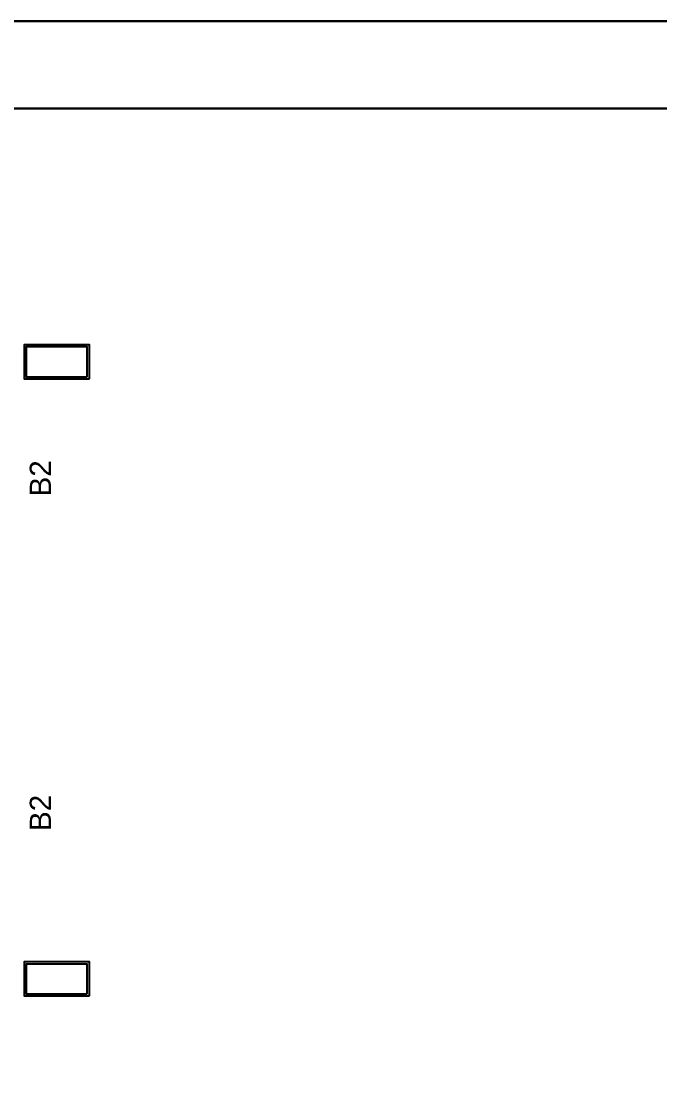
# Model space of a CAD drawing. Header units: inches. Extents: x -605 to 2991212, y -2872845 to 0.
# Drawn here: x 2834447 to 2841970, y -2243200 to -2230683 of the extents above; entities that cross this region are included whole.
import ezdxf
from ezdxf.enums import TextEntityAlignment as Align

# ---------------------------------------------------------------- set-up
doc = ezdxf.new("R2010")
doc.units = ezdxf.units.IN
doc.header["$LTSCALE"] = 600
doc.header["$MEASUREMENT"] = 0
doc.layers.add('rRCC 2', color=40, linetype='Continuous', lineweight=15)
doc.layers.add('rSHEET', color=2, linetype='Continuous', lineweight=30)
doc.styles.get("Standard").update_dxf_attribs({"font": 'arial.ttf'})

msp = doc.modelspace()

# ---------------------------------------------------------------- linework, layer by layer
at = {"color": 6, "linetype": 'ByBlock'}
for points in [[(2835249.5, -2234895.4), (2835249.5, -2234495.4), (2834479.5, -2234495.4), (2834479.5, -2234895.4)], [(2835249.5, -2242165), (2835249.5, -2241765), (2834479.5, -2241765), (2834479.5, -2242165)]]:
    msp.add_lwpolyline(points, close=True, dxfattribs=at)
at = {"color": 3, "linetype": 'ByBlock'}
for points in [[(2835224.5, -2234870.4), (2835224.5, -2234520.4), (2834504.5, -2234520.4), (2834504.5, -2234870.4)], [(2835224.5, -2242140), (2835224.5, -2241790), (2834504.5, -2241790), (2834504.5, -2242140)]]:
    msp.add_lwpolyline(points, close=True, dxfattribs=at)
at = {"layer": 'rSHEET'}
msp.add_lwpolyline([(2899023.7, -2338408.5), (2899023.7, -2230682.9), (2822854, -2230682.9), (2822854, -2338408.5)], close=True, dxfattribs=at)
msp.add_lwpolyline([(2897999.7, -2336613), (2897999.7, -2232478.3, 0.4142136), (2897230.2, -2231708.9), (2824647.5, -2231708.9, 0.4142136), (2823878.1, -2232478.3), (2823878.1, -2336613, 0.4142136), (2824647.5, -2337382.5), (2897230.2, -2337382.5, 0.4142136)], format="xyb", close=True, dxfattribs=at)

# ---------------------------------------------------------------- texts
at = {"layer": 'rRCC 2'}
for p in [(2834672.1, -2236068.6), (2834672.1, -2240009.9)]:
    msp.add_text('B2', height=250, rotation=90, dxfattribs=at).set_placement(p, align=Align.MIDDLE_CENTER)

doc.saveas('drawing.dxf')
